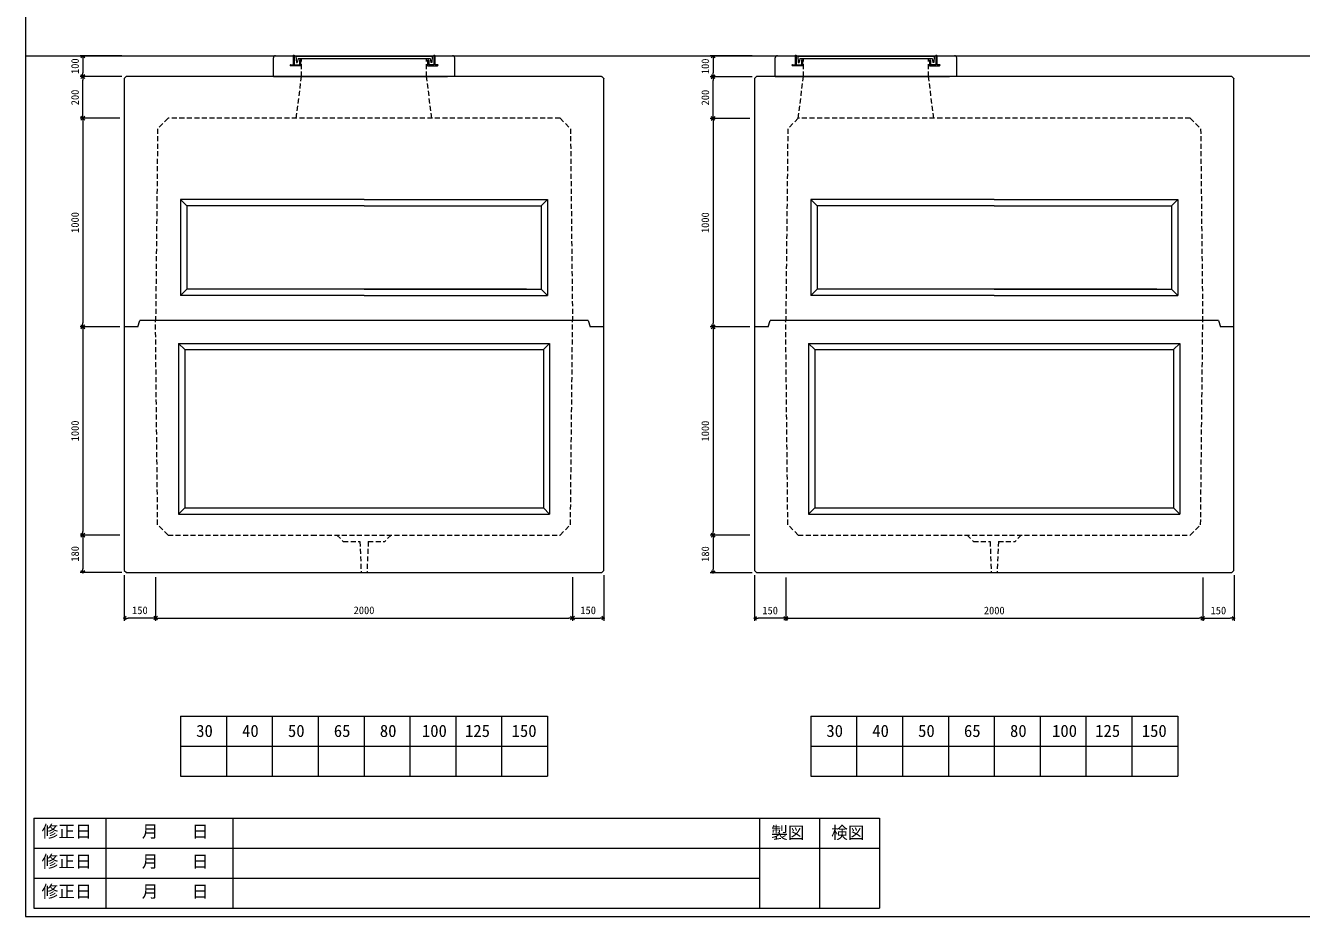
# Model space of a CAD drawing. Units: millimetres, scale not verified. Extents: x -9756 to 9756, y -4836 to 4275.
# Drawn here: x -2484 to 3636, y -4275 to 0 of the extents above; entities that cross this region are included whole.
import ezdxf
from ezdxf.enums import TextEntityAlignment as Align

# ---------------------------------------------------------------- set-up
doc = ezdxf.new("R2010")
doc.units = ezdxf.units.MM
doc.header["$LTSCALE"] = 20
doc.header["$PDMODE"] = 32
doc.header["$PDSIZE"] = 4
doc.linetypes.add('DASHED1', pattern=[1.8, 1.2, -0.6])
for name, color, linetype, lineweight in [('0-2_waku', 7, 'Continuous', 18), ('0-3_gaikei', 7, 'Continuous', 18), ('0-4_kakure', 7, 'DASHED1', 5), ('0-5_sunpou', 150, 'Continuous', 18), ('0-8_uchigawa', 6, 'Continuous', 18), ('0-A_futa', 3, 'Continuous', 18), ('0-B_GL', 4, 'Continuous', 18), ('0-D_文字１', 7, 'Continuous', 18)]:
    doc.layers.add(name, color=color, linetype=linetype, lineweight=lineweight)
doc.styles.add('ＭＳ ゴシック', font='')
doc.styles.get('ＭＳ ゴシック').set_extended_font_data('MS Gothic')

# ---------------------------------------------------------------- blocks, each defined once
blk = doc.blocks.new('_Open90')
at = {"layer": '0-5_sunpou', "color": 7, "lineweight": 5}
blk.add_line((0, 0), (-1, 0), dxfattribs=at)
blk.add_lwpolyline([(-0.5, 0.5), (0, 0), (-0.5, -0.5)], dxfattribs=at)
blk = doc.blocks.new('1000')
at = {"layer": '0-5_sunpou', "color": 7, "lineweight": 5}
for p, q in [((-350.13, 1674.96), (-550.63, 1674.96)), ((-537.63, 1656.96), (-537.63, 1592.96)), ((-372.63, 1574.96), (-550.63, 1574.96)), ((-350.63, 1574.96), (-550.63, 1574.96)), ((-537.63, 1392.96), (-537.63, 1556.96)), ((-360.63, 1374.96), (-550.63, 1374.96)), ((-370.63, 1374.96), (-550.63, 1374.96)), ((-537.63, 1356.96), (-537.63, 392.96)), ((-360.63, 374.96), (-550.63, 374.96)), ((-370.63, 374.96), (-550.63, 374.96)), ((-537.63, 356.96), (-537.63, -607.04)), ((-360.63, -625.04), (-550.63, -625.04)), ((-360.63, -625.04), (-550.63, -625.04)), ((-537.63, -643.04), (-537.63, -787.04)), ((-350.63, -805.04), (-550.63, -805.04)), ((-338.63, -817.04), (-338.63, -1036.18)), ((-188.63, -827.04), (-188.63, -1036.18)), ((-188.63, -827.04), (-188.63, -1036.18)), ((1811.17, -827.04), (1811.17, -1036.18)), ((1811.27, -827.04), (1811.27, -1036.18)), ((1961.37, -817.04), (1961.37, -1036.18)), ((-206.63, -1023.18), (-320.63, -1023.18)), ((-170.63, -1023.18), (1793.27, -1023.18)), ((1829.17, -1023.18), (1943.37, -1023.18))]:
    blk.add_line(p, q, dxfattribs=at)
at = {"layer": '0-5_sunpou', "color": 7}
for p in [(-537.63, 1574.96), (-537.63, 1574.96), (-537.63, 374.96), (-537.63, -625.04), (-537.63, -805.04), (-338.63, -1023.18), (1811.27, -1023.18), (1961.37, -1023.18)]:
    blk.add_point(p, dxfattribs=at)
at = {"layer": '0-5_sunpou', "xscale": 18, "yscale": 18}
for p, rotation in [((-537.63, 1674.96), 90), ((-537.63, 1574.96), 270), ((-537.63, 1574.96), 90), ((-537.63, 1374.96), 270), ((-537.63, 1374.96), 90), ((-537.63, 374.96), 270), ((-537.63, 374.96), 90), ((-537.63, -625.04), 270), ((-537.63, -625.04), 90), ((-537.63, -805.04), 270), ((-338.63, -1023.18), 180), ((-188.63, -1023.18), 180), ((1811.17, -1023.18), 180)]:
    blk.add_blockref('_Open90', p, dxfattribs=dict(at, rotation=rotation))
for p in [(-188.63, -1023.18), (1811.27, -1023.18), (1961.37, -1023.18)]:
    blk.add_blockref('_Open90', p, dxfattribs=at)
at = {"layer": '0-5_sunpou', "color": 7, "style": 'ＭＳ ゴシック'}
for s, p in [('100', (-545.63, 1587.46)), ('200', (-545.63, 1437.46)), ('1000', (-545.63, 824.96)), ('1000', (-545.63, -175.04)), ('180', (-545.63, -752.54))]:
    blk.add_text(s, height=36.66, rotation=90, dxfattribs=at).set_placement(p, align=Align.BOTTOM_LEFT)
for s, p in [('150', (-301.13, -1015.18)), ('2000', (761.32, -1015.18)), ('150', (1848.77, -1015.18))]:
    blk.add_text(s, height=36.66, dxfattribs=at).set_placement(p, align=Align.BOTTOM_LEFT)

msp = doc.modelspace()

# ---------------------------------------------------------------- linework, layer by layer
at = {"layer": '0-2_waku'}
for p, q in [((-2484.39, 4274.88), (-2484.39, -4275.12)), ((-2484.39, 4274.88), (-2484.39, -4275.12)), ((-1740.64, -3314.12), (-1740.64, -3602.12)), ((-1740.64, -3314.12), (-1740.64, -3602.12)), ((-1740.64, -3314.12), (-1740.64, -3602.12)), ((-1740.64, -3314.12), (-1740.64, -3602.12)), ((-1740.64, -3314.12), (19.36, -3314.12)), ((-1520.64, -3314.12), (-1520.64, -3602.12)), ((-1300.64, -3314.12), (-1300.64, -3602.12)), ((-1300.64, -3314.12), (-1300.64, -3602.12)), ((-1080.64, -3314.12), (-1080.64, -3602.12)), ((-860.64, -3314.12), (-860.64, -3602.12)), ((-640.64, -3314.12), (-640.64, -3602.12)), ((-420.64, -3314.12), (-420.64, -3602.12)), ((-200.64, -3314.12), (-200.64, -3602.12)), ((19.36, -3314.12), (19.36, -3602.12)), ((1281.86, -3314.12), (1281.86, -3602.12)), ((1281.86, -3314.12), (1281.86, -3602.12)), ((1281.86, -3314.12), (1281.86, -3602.12)), ((1281.86, -3314.12), (1281.86, -3602.12)), ((1281.86, -3314.12), (3041.86, -3314.12)), ((1501.86, -3314.12), (1501.86, -3602.12)), ((1721.86, -3314.12), (1721.86, -3602.12)), ((1721.86, -3314.12), (1721.86, -3602.12)), ((1941.86, -3314.12), (1941.86, -3602.12)), ((2161.86, -3314.12), (2161.86, -3602.12)), ((2381.86, -3314.12), (2381.86, -3602.12)), ((2601.86, -3314.12), (2601.86, -3602.12)), ((2821.86, -3314.12), (2821.86, -3602.12)), ((3041.86, -3314.12), (3041.86, -3602.12)), ((-1740.64, -3458.12), (19.36, -3458.12)), ((1281.86, -3458.12), (3041.86, -3458.12)), ((-1740.64, -3602.12), (19.36, -3602.12)), ((-1740.64, -3602.12), (19.36, -3602.12)), ((1281.86, -3602.12), (3041.86, -3602.12)), ((1281.86, -3602.12), (3041.86, -3602.12)), ((-2444.39, -3803.12), (-2444.39, -4235.12)), ((-2444.39, -3803.12), (1611.61, -3803.12)), ((-2099.39, -3803.12), (-2099.39, -4235.12)), ((-1489.39, -3803.12), (-1489.39, -4235.12)), ((-1489.39, -3803.12), (-1489.39, -4235.12)), ((1035.61, -3803.12), (1035.61, -4235.12)), ((1035.61, -3803.12), (1035.61, -4235.12)), ((1323.61, -3803.12), (1323.61, -4235.12)), ((1611.61, -3803.12), (1611.61, -4235.12)), ((-2444.39, -3947.12), (1611.61, -3947.12)), ((-2444.39, -4091.12), (1035.61, -4091.12)), ((-2484.39, -4275.12), (5675.61, -4275.12)), ((-2484.39, -4275.12), (9755.61, -4275.12)), ((-2444.39, -4235.12), (1611.61, -4235.12))]:
    msp.add_line(p, q, dxfattribs=at)
at = {"layer": '0-3_gaikei'}
for p, q in [((-1295.64, -245.12), (-1295.64, -155.12)), ((-1285.64, -145.12), (-1200.64, -145.12)), ((-520.64, -145.12), (-435.64, -145.12)), ((-425.64, -245.12), (-425.64, -155.12)), ((1111.86, -245.12), (1111.86, -155.12)), ((1121.86, -145.12), (1206.86, -145.12)), ((1886.86, -145.12), (1971.86, -145.12)), ((1981.86, -245.12), (1981.86, -155.12)), ((-2001, -245.47), (-2010.64, -255.12)), ((-2010.64, -255.12), (-2010.64, -1445.12)), ((-2000.14, -245.12), (-2001, -245.47)), ((278.86, -245.12), (-2000.14, -245.12)), ((-1295.64, -245.12), (-1185.64, -245.12)), ((-1260.64, -245.12), (-460.64, -245.12)), ((-425.64, -245.12), (-535.64, -245.12)), ((278.86, -245.12), (279.71, -245.47)), ((279.71, -245.47), (289, -254.77)), ((289, -254.77), (289.36, -255.62)), ((289.36, -1445.12), (289.36, -255.62)), ((1021.5, -245.47), (1011.86, -255.12)), ((1011.86, -255.12), (1011.86, -1445.12)), ((1022.36, -245.12), (1021.5, -245.47)), ((3301.36, -245.12), (1022.36, -245.12)), ((1111.86, -245.12), (1221.86, -245.12)), ((1146.86, -245.12), (1946.86, -245.12)), ((1981.86, -245.12), (1871.86, -245.12)), ((3301.36, -245.12), (3302.21, -245.47)), ((3302.21, -245.47), (3311.5, -254.77)), ((3311.5, -254.77), (3311.86, -255.62)), ((3311.86, -1445.12), (3311.86, -255.62)), ((-2010.64, -1445.12), (-2010.64, -2615.12)), ((-1945.64, -1445.12), (-2010.64, -1445.12)), ((-1945.64, -1445.12), (-1935.64, -1415.12)), ((214.36, -1415.12), (224.36, -1445.12)), ((289.36, -1445.12), (224.36, -1445.12)), ((289.36, -2615.12), (289.36, -1445.12)), ((1011.86, -1445.12), (1011.86, -2615.12)), ((1076.86, -1445.12), (1011.86, -1445.12)), ((1076.86, -1445.12), (1086.86, -1415.12)), ((3236.86, -1415.12), (3246.86, -1445.12)), ((3311.86, -1445.12), (3246.86, -1445.12)), ((3311.86, -2615.12), (3311.86, -1445.12)), ((-2010.64, -2615.12), (-2000.64, -2625.12)), ((-2000.64, -2625.12), (279.36, -2625.12)), ((289.36, -2615.12), (279.36, -2625.12)), ((1011.86, -2615.12), (1021.86, -2625.12)), ((1021.86, -2625.12), (3301.86, -2625.12)), ((3311.86, -2615.12), (3301.86, -2625.12))]:
    msp.add_line(p, q, dxfattribs=at)
for points in [[(214.36, -1415.12), (-1935.14, -1415.12), (-1935.64, -1415.62)], [(3236.86, -1415.12), (1087.36, -1415.12), (1086.86, -1415.62)]]:
    msp.add_lwpolyline(points, dxfattribs=at)
for centre, radius, start, end in [((-1286.22, -154.54), 9.44, 86.47383, 183.52617), ((-435.31, -154.79), 9.68, 358.04251, 91.95749), ((1121.28, -154.54), 9.44, 86.47383, 183.52617), ((1972.19, -154.79), 9.68, 358.04251, 91.95749)]:
    msp.add_arc(centre, radius, start, end, dxfattribs=at)
at = {"layer": '0-4_kakure'}
for p, q in [((-1160.64, -245.12), (-1160.64, -158.62)), ((-560.64, -245.12), (-560.64, -158.62)), ((1246.86, -245.12), (1246.86, -158.62)), ((1846.86, -245.12), (1846.86, -158.62)), ((-1185.64, -445.12), (-1160.64, -245.12)), ((-535.64, -445.12), (-560.64, -245.12)), ((1871.86, -445.12), (1846.86, -245.12)), ((79.36, -445.12), (-1110.64, -445.12)), ((3101.86, -445.12), (1911.86, -445.12)), ((3101.86, -445.12), (3151.86, -495.12)), ((1171.86, -495.12), (1162.09, -1415.12)), ((3151.86, -495.12), (3161.62, -1415.12)), ((-1850.64, -2395.12), (-1860.96, -1415.12)), ((129.36, -2395.12), (139.67, -1415.12)), ((1171.86, -2395.12), (1161.54, -1415.12)), ((3151.86, -2395.12), (3162.17, -1415.12)), ((-1800.64, -2445.12), (-1850.64, -2395.12)), ((-1800.64, -2445.12), (-1110.64, -2445.12)), ((-990.64, -2445.12), (-960.64, -2475.12)), ((-730.64, -2445.12), (-760.64, -2475.12)), ((1221.86, -2445.12), (1171.86, -2395.12)), ((1221.86, -2445.12), (1911.86, -2445.12)), ((2031.86, -2445.12), (2061.86, -2475.12)), ((2291.86, -2445.12), (2261.86, -2475.12)), ((-960.64, -2475.12), (-880.64, -2475.12)), ((-880.64, -2475.12), (-874.64, -2625.12)), ((-840.64, -2475.12), (-846.64, -2625.12)), ((-840.64, -2475.12), (-760.64, -2475.12)), ((2061.86, -2475.12), (2141.86, -2475.12)), ((2141.86, -2475.12), (2147.86, -2625.12)), ((2181.86, -2475.12), (2175.86, -2625.12)), ((2181.86, -2475.12), (2261.86, -2475.12))]:
    msp.add_line(p, q, dxfattribs=at)
for points in [[(1911.86, -445.12), (1221.86, -445.12), (1246.86, -245.12)], [(-1110.64, -445.12), (-1800.64, -445.12), (-1850.64, -495.12), (-1860.41, -1415.12)], [(79.36, -445.12), (129.36, -495.12), (139.12, -1415.12)], [(1911.86, -445.12), (1221.86, -445.12), (1171.86, -495.12)], [(-1110.64, -2445.12), (79.36, -2445.12), (129.36, -2395.12)], [(1911.86, -2445.12), (3101.86, -2445.12), (3151.86, -2395.12)]]:
    msp.add_lwpolyline(points, dxfattribs=at)
at = {"layer": '0-8_uchigawa'}
for p, q in [((-860.64, -835.12), (-1740.64, -835.12)), ((-1740.64, -835.12), (-1740.64, -1295.12)), ((-1740.64, -835.12), (-1710.64, -865.12)), ((-860.64, -835.12), (19.36, -835.12)), ((-860.64, -835.12), (19.36, -835.12)), ((19.36, -835.12), (-10.64, -865.12)), ((19.36, -835.12), (19.36, -1295.12)), ((2161.86, -835.12), (1281.86, -835.12)), ((1281.86, -835.12), (1281.86, -1295.12)), ((1281.86, -835.12), (1311.86, -865.12)), ((2161.86, -835.12), (3041.86, -835.12)), ((3041.86, -835.12), (3011.86, -865.12)), ((3041.86, -835.12), (3041.86, -1295.12)), ((-860.64, -865.12), (-1710.64, -865.12)), ((-1710.64, -865.12), (-1710.64, -1265.12)), ((-860.64, -865.12), (-10.64, -865.12)), ((-860.64, -865.12), (-10.64, -865.12)), ((-10.64, -865.12), (-10.64, -1265.12)), ((2161.86, -865.12), (1311.86, -865.12)), ((1311.86, -865.12), (1311.86, -1265.12)), ((2161.86, -865.12), (3011.86, -865.12)), ((2161.86, -865.12), (3011.86, -865.12)), ((3011.86, -865.12), (3011.86, -1265.12)), ((-1740.64, -1295.12), (-1710.64, -1265.12)), ((-860.64, -1265.12), (-1710.64, -1265.12)), ((-81.14, -1265.12), (-860.64, -1265.12)), ((-860.64, -1265.12), (-10.64, -1265.12)), ((19.36, -1295.12), (-10.64, -1265.12)), ((1281.86, -1295.12), (1311.86, -1265.12)), ((2161.86, -1265.12), (1311.86, -1265.12)), ((2941.36, -1265.12), (2161.86, -1265.12)), ((2161.86, -1265.12), (3011.86, -1265.12)), ((3041.86, -1295.12), (3011.86, -1265.12)), ((-860.64, -1295.12), (-1740.64, -1295.12)), ((-860.64, -1295.12), (19.36, -1295.12)), ((2161.86, -1295.12), (1281.86, -1295.12)), ((2161.86, -1295.12), (3041.86, -1295.12)), ((-1750.64, -1525.12), (-860.64, -1525.12)), ((-1750.64, -1525.12), (-1750.64, -2345.12)), ((-1750.64, -1525.12), (-1720.64, -1555.12)), ((-860.64, -1525.12), (29.36, -1525.12)), ((29.36, -1525.12), (-0.64, -1555.12)), ((29.36, -1525.12), (29.36, -2345.12)), ((1271.86, -1525.12), (2161.86, -1525.12)), ((1271.86, -1525.12), (1271.86, -2345.12)), ((1271.86, -1525.12), (1301.86, -1555.12)), ((2161.86, -1525.12), (3051.86, -1525.12)), ((3051.86, -1525.12), (3021.86, -1555.12)), ((3051.86, -1525.12), (3051.86, -2345.12)), ((-1720.64, -1555.12), (-860.64, -1555.12)), ((-1720.64, -1555.12), (-1720.64, -2315.12)), ((-1720.64, -1555.12), (-1720.64, -2315.12)), ((-1710.64, -1555.12), (-860.64, -1555.12)), ((-860.64, -1555.12), (-0.64, -1555.12)), ((-0.64, -1555.12), (-0.64, -2315.12)), ((-0.64, -1555.12), (-0.64, -2315.12)), ((1301.86, -1555.12), (2161.86, -1555.12)), ((1301.86, -1555.12), (1301.86, -2315.12)), ((1301.86, -1555.12), (1301.86, -2315.12)), ((1311.86, -1555.12), (2161.86, -1555.12)), ((2161.86, -1555.12), (3021.86, -1555.12)), ((3021.86, -1555.12), (3021.86, -2315.12)), ((3021.86, -1555.12), (3021.86, -2315.12)), ((-1750.64, -2345.12), (-1720.64, -2315.12)), ((-1720.64, -2315.12), (-860.64, -2315.12)), ((-860.64, -2315.12), (-0.64, -2315.12)), ((-0.64, -2315.12), (29.36, -2345.12)), ((1271.86, -2345.12), (1301.86, -2315.12)), ((1301.86, -2315.12), (2161.86, -2315.12)), ((2161.86, -2315.12), (3021.86, -2315.12)), ((3021.86, -2315.12), (3051.86, -2345.12)), ((-1750.64, -2345.12), (-860.64, -2345.12)), ((-860.64, -2345.12), (29.36, -2345.12)), ((1271.86, -2345.12), (2161.86, -2345.12)), ((2161.86, -2345.12), (3051.86, -2345.12))]:
    msp.add_line(p, q, dxfattribs=at)
at = {"layer": '0-A_futa'}
for p, q in [((-1200.64, -145.12), (-1200.64, -188.12)), ((-1198.64, -143.12), (-1195.64, -143.12)), ((-1195.64, -143.12), (-1195.64, -188.12)), ((-1187.83, -147.62), (-533.5, -147.62)), ((-1187.83, -147.62), (-1185.34, -177.62)), ((-1185.34, -177.62), (-1181.63, -177.62)), ((-1177.31, -158.62), (-1181.63, -177.62)), ((-1177.31, -158.62), (-543.97, -158.62)), ((-1170.64, -168.12), (-1170.64, -188.12)), ((-1168.64, -166.12), (-1167.64, -166.12)), ((-1165.64, -168.12), (-1165.64, -193.12)), ((-555.64, -168.12), (-555.64, -193.12)), ((-552.64, -166.12), (-553.64, -166.12)), ((-550.64, -168.12), (-550.64, -188.12)), ((-543.97, -158.62), (-539.66, -177.62)), ((-535.75, -177.62), (-539.66, -177.62)), ((-533.5, -147.62), (-535.75, -177.62)), ((-525.64, -143.12), (-525.64, -188.12)), ((-525.64, -143.12), (-522.64, -143.12)), ((-520.64, -145.12), (-520.64, -188.12)), ((1206.86, -145.12), (1206.86, -188.12)), ((1208.86, -143.12), (1211.86, -143.12)), ((1211.86, -143.12), (1211.86, -188.12)), ((1219.67, -147.62), (1874, -147.62)), ((1219.67, -147.62), (1222.16, -177.62)), ((1222.16, -177.62), (1225.87, -177.62)), ((1230.19, -158.62), (1225.87, -177.62)), ((1230.19, -158.62), (1863.53, -158.62)), ((1236.86, -168.12), (1236.86, -188.12)), ((1238.86, -166.12), (1239.86, -166.12)), ((1241.86, -168.12), (1241.86, -193.12)), ((1851.86, -168.12), (1851.86, -193.12)), ((1854.86, -166.12), (1853.86, -166.12)), ((1856.86, -168.12), (1856.86, -188.12)), ((1863.53, -158.62), (1867.84, -177.62)), ((1871.75, -177.62), (1867.84, -177.62)), ((1874, -147.62), (1871.75, -177.62)), ((1881.86, -143.12), (1881.86, -188.12)), ((1881.86, -143.12), (1884.86, -143.12)), ((1886.86, -145.12), (1886.86, -188.12)), ((-1215.64, -190.12), (-1215.64, -191.12)), ((-1213.64, -188.12), (-1200.64, -188.12)), ((-1165.64, -193.12), (-1213.64, -193.12)), ((-1195.64, -188.12), (-1170.64, -188.12)), ((-555.64, -193.12), (-507.64, -193.12)), ((-525.64, -188.12), (-550.64, -188.12)), ((-507.64, -188.12), (-520.64, -188.12)), ((-505.64, -190.12), (-505.64, -191.12)), ((1191.86, -190.12), (1191.86, -191.12)), ((1193.86, -188.12), (1206.86, -188.12)), ((1241.86, -193.12), (1193.86, -193.12)), ((1211.86, -188.12), (1236.86, -188.12)), ((1851.86, -193.12), (1899.86, -193.12)), ((1881.86, -188.12), (1856.86, -188.12)), ((1899.86, -188.12), (1886.86, -188.12)), ((1901.86, -190.12), (1901.86, -191.12))]:
    msp.add_line(p, q, dxfattribs=at)
for centre, start, end in [((-1198.64, -145.12), 90, 180), ((-1168.64, -168.12), 90, 180), ((-1167.64, -168.12), 0, 90), ((-553.64, -168.12), 90, 180), ((-552.64, -168.12), 0, 90), ((-522.64, -145.12), 0, 90), ((1208.86, -145.12), 90, 180), ((1238.86, -168.12), 90, 180), ((1239.86, -168.12), 0, 90), ((1853.86, -168.12), 90, 180), ((1854.86, -168.12), 0, 90), ((1884.86, -145.12), 0, 90), ((-1213.64, -190.12), 90, 180), ((-1213.64, -191.12), 180, 270), ((-507.64, -190.12), 0, 90), ((-507.64, -191.12), 270, 0), ((1193.86, -190.12), 90, 180), ((1193.86, -191.12), 180, 270), ((1899.86, -190.12), 0, 90), ((1899.86, -191.12), 270, 0)]:
    msp.add_arc(centre, 2, start, end, dxfattribs=at)
at = {"layer": '0-B_GL'}
msp.add_line((-2484.39, -145.12), (9755.61, -145.12), dxfattribs=at)

# ---------------------------------------------------------------- block references
at = {"layer": '0-5_sunpou'}
for p in [(-1672.01, -1820.08), (1350.84, -1820.93)]:
    msp.add_blockref('1000', p, dxfattribs=at)

# ---------------------------------------------------------------- texts
at = {"layer": '0-D_文字１', "style": 'ＭＳ ゴシック'}
for s, p in [('30', (-1665.68, -3431.4)), ('40', (-1445.68, -3431.4)), ('50', (-1225.68, -3431.4)), ('65', (-1005.68, -3431.4)), ('80', (-784.86, -3431.4)), ('100', (-583.12, -3431.4)), ('125', (-376.34, -3431.4)), ('150', (-152.82, -3431.4)), ('30', (1356.82, -3431.4)), ('40', (1576.82, -3431.4)), ('50', (1796.82, -3431.4)), ('65', (2016.82, -3431.4)), ('80', (2237.64, -3431.4)), ('100', (2439.38, -3431.4)), ('125', (2646.16, -3431.4)), ('150', (2869.68, -3431.4)), ('修正日', (-2407.09, -3913.71)), ('\u3000\u3000月\u3000\u3000日', (-2086.79, -3913.71)), ('製図', (1091.73, -3919.62)), ('検図', (1379.73, -3919.62)), ('修正日', (-2407.09, -4057.71)), ('\u3000\u3000月\u3000\u3000日', (-2086.79, -4057.71)), ('修正日', (-2407.09, -4201.71)), ('\u3000\u3000月\u3000\u3000日', (-2086.79, -4201.71))]:
    msp.add_text(s, height=58.65, dxfattribs=at).set_placement(p, align=Align.BOTTOM_LEFT)

doc.saveas('drawing.dxf')
